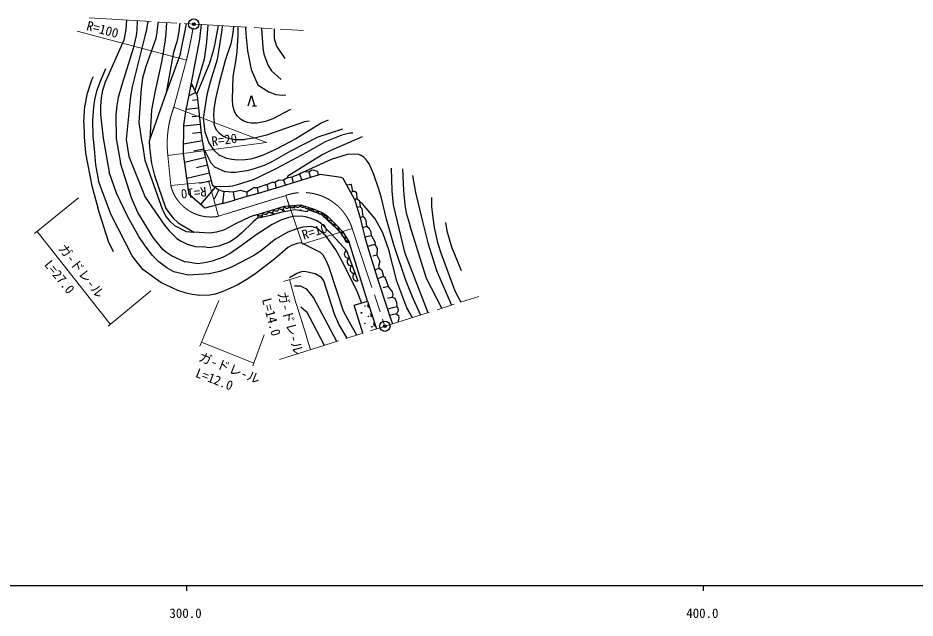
# Model space of a CAD drawing. Units: millimetres, scale not verified. Extents: x 40000 to 680000, y 20000 to 380000.
# Drawn here: x 335419 to 508997, y 198715 to 314875 of the extents above; entities that cross this region are included whole.
import ezdxf
from ezdxf.enums import TextEntityAlignment as Align

# ---------------------------------------------------------------- set-up
doc = ezdxf.new("R2010")
doc.units = ezdxf.units.MM
doc.header["$LTSCALE"] = 1000
doc.header["$PDMODE"] = 32
doc.header["$PDSIZE"] = 500
doc.linetypes.add('CHAIN', pattern=[18.5, 12, -1.5, 3.5, -1.5])
for name, color, linetype, lineweight in [('M-BGD', 7, 'Continuous', 25), ('M-BMK', 2, 'CHAIN', 13), ('M-BMK-SRVR', 3, 'Continuous', 25), ('M-STR-HTXT', 7, 'Continuous', 13), ('M-TTL-BAND', 7, 'Continuous', 25)]:
    doc.layers.add(name, color=color, linetype=linetype, lineweight=lineweight)
doc.layers.add('M-OTRS', color=6, linetype='Continuous')
doc.styles.add('ＭＳ ゴシック', font='')
doc.styles.get('ＭＳ ゴシック').set_extended_font_data('MS Gothic')

# ---------------------------------------------------------------- blocks, each defined once
blk = doc.blocks.new('BUHIN1')
at = {"layer": 'M-BGD'}
blk.add_lwpolyline([(-783, 24), (-730, -158), (-641, -314), (-493, -491), (-324, -590), (-141, -654), (101, -662), (287, -608), (462, -520), (620, -352), (715, -202), (783, -24)], dxfattribs=at)
blk = doc.blocks.new('BUHIN8')
at = {"layer": 'M-BGD'}
blk.add_lwpolyline([(-48, -540), (80, -511), (191, -455), (319, -360), (394, -247), (446, -124), (461, 43), (432, 174), (378, 298), (268, 414), (168, 486), (48, 540)], dxfattribs=at)
blk = doc.blocks.new('BUHIN9')
at = {"layer": 'M-BGD'}
blk.add_lwpolyline([(-156, -500), (-29, -498), (87, -469), (227, -405), (322, -314), (396, -208), (444, -53), (443, 76), (418, 204), (338, 336), (258, 424), (156, 500)], dxfattribs=at)
blk = doc.blocks.new('BUHIN10')
at = {"layer": 'M-BGD'}
blk.add_lwpolyline([(-273, -324), (-178, -362), (-82, -376), (42, -373), (141, -335), (229, -279), (314, -179), (354, -83), (375, 21), (357, 144), (326, 235), (273, 324)], dxfattribs=at)
blk = doc.blocks.new('BUHIN11')
at = {"layer": 'M-BGD'}
blk.add_lwpolyline([(-360, -361), (-250, -417), (-136, -444), (13, -452), (136, -416), (247, -358), (359, -246), (416, -134), (452, -12), (443, 138), (414, 249), (360, 361)], dxfattribs=at)
blk = doc.blocks.new('BUHIN13')
at = {"layer": 'M-BGD'}
blk.add_lwpolyline([(-478, -206), (-395, -300), (-297, -369), (-159, -434), (-29, -446), (99, -433), (247, -370), (344, -285), (424, -183), (472, -38), (487, 79), (478, 206)], dxfattribs=at)
blk = doc.blocks.new('BUHIN14')
at = {"layer": 'M-BGD'}
blk.add_lwpolyline([(-498, -184), (-419, -284), (-323, -360), (-186, -433), (-54, -453), (77, -447), (231, -390), (335, -310), (422, -209), (479, -64), (501, 54), (498, 184)], dxfattribs=at)
blk = doc.blocks.new('BUHIN15')
at = {"layer": 'M-BGD'}
blk.add_lwpolyline([(-578, -94), (-513, -220), (-425, -321), (-292, -430), (-153, -479), (-11, -500), (169, -471), (297, -405), (413, -315), (505, -170), (553, -46), (578, 94)], dxfattribs=at)
blk = doc.blocks.new('BUHIN16')
at = {"layer": 'M-BGD'}
blk.add_lwpolyline([(-249, 18), (-267, -231), (231, -267), (249, -18)], dxfattribs=at)

msp = doc.modelspace()

# ---------------------------------------------------------------- linework, layer by layer
at = {"layer": 'M-BGD'}
for p, q in [((356449, 314448), (356288, 312658)), ((358494, 314327), (358404, 312491)), ((360519, 314208), (360254, 312322)), ((356288, 312658), (356188, 311907)), ((358404, 312491), (358307, 311473)), ((362515, 313817), (362263, 312208)), ((362520, 314090), (362515, 313817)), ((364176, 313993), (364032, 312011)), ((366719, 313843), (366497, 311875)), ((366857, 307970), (368033, 313765)), ((370894, 313597), (370551, 310764)), ((372155, 313523), (371922, 310161)), ((374166, 313404), (373531, 309909)), ((374871, 312520), (373964, 306835)), ((374953, 313358), (374871, 312520)), ((377143, 313229), (376916, 311522)), ((378015, 311453), (378053, 313175)), ((379459, 313092), (379538, 311709)), ((382517, 312912), (382777, 309064)), ((384974, 312767), (385008, 310906)), ((356188, 311907), (355934, 310566)), ((359969, 311328), (357522, 301532)), ((358307, 311473), (357743, 308950)), ((360254, 312322), (359969, 311328)), ((362089, 310895), (360188, 305494)), ((362263, 312208), (362089, 310895)), ((364032, 312011), (363885, 310618)), ((366497, 311875), (366165, 310238)), ((370551, 310764), (368003, 297619)), ((376916, 311522), (376584, 309886)), ((377831, 308345), (378015, 311453)), ((379538, 311709), (379838, 308499)), ((385008, 310906), (385424, 309438)), ((355934, 310566), (352292, 302418)), ((363885, 310618), (363282, 306649)), ((366165, 310238), (365515, 308224)), ((371922, 310161), (371446, 306864)), ((373531, 309909), (373119, 308246)), ((376584, 309886), (375545, 306663)), ((382777, 309064), (383003, 307888)), ((385424, 309438), (387055, 307044)), ((357743, 308950), (355510, 301914)), ((366857, 307970), (364094, 300391)), ((365515, 308224), (364143, 300767)), ((373119, 308246), (372393, 305935)), ((377582, 306469), (377831, 308345)), ((379838, 308499), (380543, 304892)), ((383003, 307888), (383555, 306286)), ((363282, 306649), (362001, 300745)), ((371446, 306864), (369653, 300766)), ((372393, 305935), (369998, 300043)), ((373964, 306835), (372614, 302430)), ((375545, 306663), (374279, 302018)), ((377075, 303518), (377582, 306469)), ((383555, 306286), (383910, 305514)), ((383910, 305514), (384480, 304636)), ((352373, 305042), (351353, 302542)), ((360188, 305494), (359540, 303212)), ((380543, 304892), (381813, 301913)), ((384480, 304636), (386319, 302940)), ((349637, 302846), (348727, 300026)), ((349952, 303492), (349637, 302846)), ((351353, 302542), (350649, 300687)), ((352292, 302418), (351773, 300806)), ((359540, 303212), (359239, 301227)), ((368913, 302312), (370124, 299781)), ((372614, 302430), (371943, 299960)), ((376905, 299072), (377075, 303518)), ((350649, 300687), (350237, 299024)), ((351773, 300806), (351546, 299384)), ((355510, 301914), (354838, 299443)), ((357522, 301532), (357165, 299707)), ((359239, 301227), (358822, 294637)), ((364094, 300391), (360915, 291418)), ((362001, 300745), (361287, 297097)), ((364143, 300767), (364094, 300391)), ((369821, 300414), (368414, 299741)), ((369215, 301679), (368981, 301567)), ((374279, 302018), (373637, 299201)), ((381813, 301913), (384012, 300534)), ((385356, 300012), (384012, 300534)), ((348727, 300026), (348373, 297933)), ((350237, 299024), (350010, 297602)), ((351546, 299384), (351401, 297723)), ((354838, 299443), (354559, 297914)), ((357165, 299707), (356364, 291372)), ((370206, 298995), (369218, 298891)), ((370124, 299781), (370951, 291918)), ((371943, 299960), (371264, 295428)), ((373637, 299201), (373335, 297216)), ((377023, 297949), (376905, 299072)), ((386563, 299890), (385356, 300012)), ((387258, 299951), (386563, 299890)), ((348165, 294638), (348373, 297933)), ((350010, 297602), (349822, 295030)), ((351401, 297723), (351389, 296197)), ((354559, 297914), (354389, 296065)), ((361287, 297097), (360915, 291418)), ((367502, 294133), (368003, 297619)), ((370372, 297422), (367938, 297166)), ((373335, 297216), (373240, 295930)), ((377274, 296960), (377023, 297949)), ((377602, 296268), (377274, 296960)), ((380799, 297835), (381599, 297835)), ((388143, 297121), (384733, 295321)), ((351389, 296197), (351890, 291622)), ((354389, 296065), (354435, 291514)), ((370537, 295850), (369122, 295701)), ((371264, 295428), (371611, 292861)), ((373240, 295930), (373414, 294647)), ((377927, 295842), (377602, 296268)), ((378468, 295313), (377927, 295842)), ((379142, 294917), (378468, 295313)), ((384733, 295321), (383292, 294824)), ((348165, 294638), (348219, 291882)), ((349822, 295030), (349905, 291925)), ((358822, 294637), (359311, 291134)), ((367449, 288563), (367502, 294133)), ((370703, 294277), (367500, 293940)), ((373447, 294031), (373414, 294647)), ((373830, 293178), (373447, 294031)), ((379867, 294630), (379142, 294917)), ((380538, 294502), (379867, 294630)), ((381609, 294513), (380538, 294502)), ((383292, 294824), (381609, 294513)), ((390843, 294738), (383479, 292202)), ((394219, 294557), (389189, 291482)), ((391780, 294881), (390843, 294738)), ((395473, 295078), (394219, 294557)), ((348219, 291882), (348519, 288671)), ((349905, 291925), (350197, 289518)), ((351890, 291622), (353079, 285047)), ((370868, 292705), (369177, 292527)), ((370951, 291918), (371546, 288631)), ((371611, 292861), (372355, 290700)), ((374426, 292488), (373830, 293178)), ((375047, 291986), (374426, 292488)), ((375653, 291722), (375047, 291986)), ((375653, 291722), (377330, 291340)), ((381422, 291673), (379249, 291333)), ((383479, 292202), (381422, 291673)), ((393470, 291792), (388142, 289062)), ((398221, 293338), (393470, 291792)), ((398072, 292212), (394844, 290922)), ((402037, 291877), (395958, 289246)), ((399647, 292576), (398072, 292212)), ((400183, 292581), (399647, 292576)), ((354435, 291514), (355258, 286783)), ((356364, 291372), (356878, 288057)), ((359311, 291134), (359507, 290306)), ((359507, 290306), (359992, 287339)), ((360915, 291418), (360785, 291014)), ((360785, 291014), (360850, 289784)), ((371099, 291096), (367467, 290439)), ((372355, 290700), (373280, 289317)), ((377330, 291340), (379249, 291333)), ((389189, 291482), (385407, 289463)), ((394844, 290922), (391277, 288798)), ((348519, 288671), (349705, 282364)), ((350197, 289518), (350441, 286468)), ((360850, 289784), (361283, 286709)), ((368085, 283857), (367449, 288563)), ((371397, 289453), (369424, 289096)), ((371546, 288631), (372997, 282593)), ((372823, 286742), (371648, 289113)), ((374333, 288336), (373280, 289317)), ((375812, 287682), (374333, 288336)), ((382848, 288313), (381567, 287872)), ((385407, 289463), (382848, 288313)), ((388142, 289062), (384548, 287018)), ((391277, 288798), (385444, 285715)), ((394280, 288400), (387654, 284238)), ((395958, 289246), (394280, 288400)), ((399099, 288447), (396029, 287479)), ((400598, 288515), (399099, 288447)), ((401348, 288416), (400598, 288515)), ((401859, 288233), (401348, 288416)), ((402317, 287943), (401859, 288233)), ((350441, 286468), (351008, 283260)), ((357386, 280083), (355258, 286783)), ((356878, 288057), (360036, 280190)), ((359992, 287339), (363379, 277760)), ((361283, 286709), (361815, 284384)), ((371727, 287876), (367674, 286901)), ((373526, 285999), (372823, 286742)), ((376778, 287477), (375812, 287682)), ((377984, 287356), (376778, 287477)), ((379403, 287395), (377984, 287356)), ((380418, 287566), (379403, 287395)), ((381567, 287872), (380418, 287566)), ((384548, 287018), (383082, 286334)), ((396029, 287479), (390218, 284852)), ((402885, 287333), (402317, 287943)), ((403401, 286615), (402885, 287333)), ((404278, 284589), (403401, 286615)), ((354485, 280965), (353079, 285047)), ((372453, 284857), (368092, 283809)), ((372090, 286367), (369986, 285861)), ((375544, 285082), (373526, 285999)), ((376670, 284933), (375544, 285082)), ((377473, 284940), (376670, 284933)), ((379692, 285257), (377473, 284940)), ((380920, 285590), (379692, 285257)), ((383082, 286334), (380920, 285590)), ((385444, 285715), (381927, 283966)), ((390218, 284852), (389926, 284662)), ((391690, 285000), (390785, 285109)), ((392195, 285353), (391690, 285000)), ((391690, 285000), (392048, 283959)), ((392623, 285411), (392195, 285353)), ((393348, 285124), (392623, 285411)), ((393348, 285124), (393489, 284455)), ((407613, 285826), (407790, 281410)), ((409809, 285688), (410012, 281459)), ((353429, 276751), (351008, 283260)), ((361815, 284384), (364020, 277980)), ((368544, 280702), (368085, 283857)), ((372816, 283348), (370566, 282807)), ((380914, 283529), (377844, 282561)), ((381927, 283966), (380914, 283529)), ((383547, 282644), (384639, 283110)), ((384639, 283110), (385095, 283088)), ((385095, 283088), (385875, 283515)), ((385095, 283088), (385401, 281939)), ((390340, 283461), (385401, 281939)), ((385875, 283515), (386832, 283506)), ((387416, 283887), (386832, 283506)), ((386832, 283506), (387182, 282488)), ((387654, 284238), (387416, 283887)), ((388432, 284057), (387416, 283887)), ((389926, 284662), (388432, 284057)), ((388432, 284057), (388681, 282950)), ((389926, 284662), (390340, 283461)), ((392048, 283959), (390340, 283461)), ((393489, 284455), (392048, 283959)), ((393889, 284593), (393489, 284455)), ((397938, 284018), (393889, 284593)), ((398368, 283808), (397938, 284018)), ((399841, 281091), (398368, 283808)), ((405270, 281707), (404278, 284589)), ((411777, 284395), (412372, 281108)), ((349705, 282364), (350898, 278118)), ((373564, 282117), (370770, 278791)), ((372997, 282593), (374131, 281641)), ((374315, 281584), (373378, 279777)), ((375652, 282165), (373563, 282251)), ((374131, 281641), (375233, 281304)), ((375233, 281304), (375007, 278975)), ((377082, 281135), (375233, 281304)), ((376936, 282338), (375652, 282165)), ((377844, 282561), (376936, 282338)), ((378498, 281442), (377082, 281135)), ((379679, 281133), (378498, 281442)), ((381090, 281977), (379679, 281133)), ((381706, 282010), (381090, 281977)), ((383547, 282644), (381706, 282010)), ((381706, 282010), (381903, 280914)), ((383852, 281496), (381903, 280914)), ((383547, 282644), (383852, 281496)), ((385401, 281939), (383852, 281496)), ((399933, 282645), (399067, 282518)), ((400214, 281309), (399841, 281091)), ((400214, 281309), (399933, 282645)), ((400589, 281259), (400214, 281309)), ((400967, 280941), (400589, 281259)), ((405687, 280239), (405270, 281707)), ((407790, 281410), (408004, 278708)), ((410012, 281459), (410254, 278677)), ((356699, 276354), (354485, 280965)), ((358646, 277204), (357386, 280083)), ((360036, 280190), (363784, 274764)), ((371596, 278081), (368544, 280702)), ((375007, 278975), (377338, 279611)), ((377082, 281135), (377338, 279611)), ((379687, 280330), (377338, 279611)), ((379679, 281133), (379687, 280330)), ((381903, 280914), (379687, 280330)), ((400549, 279813), (399841, 281091)), ((401085, 279818), (400549, 279813)), ((400549, 279813), (401630, 276156)), ((401085, 279818), (400967, 280941)), ((401491, 279420), (401085, 279818)), ((406719, 275938), (405687, 280239)), ((412372, 281108), (413686, 275471)), ((415408, 280094), (415451, 278407)), ((352971, 271578), (350898, 278118)), ((363379, 277760), (364115, 276401)), ((364020, 277980), (365457, 276146)), ((375007, 278975), (371596, 278081)), ((381783, 276843), (386962, 278447)), ((389084, 277746), (386224, 277208)), ((386962, 278447), (390092, 278719)), ((391364, 277366), (389084, 277746)), ((390092, 278719), (392509, 277939)), ((392509, 277939), (394391, 277155)), ((401609, 278297), (401040, 278152)), ((402112, 278918), (401491, 279420)), ((401491, 279420), (401609, 278297)), ((401609, 278297), (401987, 277979)), ((401987, 277979), (402163, 276428)), ((404550, 275997), (402112, 278918)), ((408004, 278708), (410184, 269519)), ((410254, 278677), (410510, 277153)), ((415451, 278407), (415601, 276668)), ((357497, 268839), (353429, 276751)), ((358798, 272600), (356699, 276354)), ((361558, 272386), (358646, 277204)), ((364115, 276401), (364739, 275631)), ((365457, 276146), (366403, 275219)), ((380342, 276347), (377490, 275007)), ((381783, 276843), (380342, 276347)), ((381895, 276255), (380860, 275361)), ((381951, 276095), (381783, 276843)), ((384275, 276627), (381951, 276095)), ((386224, 277208), (384275, 276627)), ((387813, 276233), (386293, 275710)), ((388641, 276429), (387813, 276233)), ((390220, 276525), (388641, 276429)), ((391079, 276372), (390220, 276525)), ((392179, 276035), (391079, 276372)), ((391600, 277716), (391364, 277366)), ((391600, 277716), (391364, 277366)), ((394153, 276805), (391600, 277716)), ((393228, 275590), (392179, 276035)), ((395478, 275559), (394153, 276805)), ((394391, 277155), (395335, 276495)), ((395335, 276495), (396821, 275037)), ((402163, 276428), (401630, 276156)), ((401630, 276156), (402104, 274259)), ((402541, 276111), (402163, 276428)), ((402814, 275578), (402541, 276111)), ((406023, 273280), (404550, 275997)), ((410510, 277153), (411312, 274564)), ((415601, 276668), (415973, 274289)), ((363784, 274764), (364705, 273650)), ((364739, 275631), (365686, 274703)), ((365686, 274703), (367973, 273521)), ((366403, 275219), (369446, 273402)), ((377490, 275007), (375387, 273835)), ((380860, 275361), (378712, 273279)), ((384614, 274863), (381527, 272905)), ((386293, 275710), (384614, 274863)), ((390509, 274386), (389360, 274080)), ((392168, 274509), (390509, 274386)), ((393269, 274172), (392168, 274509)), ((394116, 275090), (393228, 275590)), ((395963, 273121), (394116, 275090)), ((397829, 273414), (395478, 275559)), ((396821, 275037), (398256, 273471)), ((402904, 274534), (402104, 274259)), ((402104, 274259), (402550, 272443)), ((402904, 274534), (402814, 275578)), ((403418, 274085), (402904, 274534)), ((408161, 270971), (406719, 275938)), ((414437, 264447), (411312, 274564)), ((413686, 275471), (414744, 271358)), ((415973, 274289), (416617, 271377)), ((418132, 275301), (418416, 273697)), ((359912, 270925), (358798, 272600)), ((364705, 273650), (366192, 272191)), ((367973, 273521), (369446, 273402)), ((372555, 273217), (369446, 273402)), ((373838, 273391), (372555, 273217)), ((375387, 273835), (373838, 273391)), ((378712, 273279), (377677, 272385)), ((381527, 272905), (378604, 270734)), ((387627, 273393), (385231, 272031)), ((389360, 274080), (387627, 273393)), ((395008, 272693), (393269, 274172)), ((395215, 272424), (395008, 272693)), ((396227, 272862), (395963, 273121)), ((398961, 269864), (396227, 272862)), ((398835, 271790), (397829, 273414)), ((398835, 271790), (397829, 273414)), ((398256, 273471), (399481, 271475)), ((403806, 272696), (402550, 272443)), ((403746, 273392), (403418, 274085)), ((403806, 272696), (403746, 273392)), ((403806, 272696), (404515, 271418)), ((407153, 269998), (406023, 273280)), ((418416, 273697), (419303, 270600)), ((353928, 269580), (352971, 271578)), ((361405, 268931), (359912, 270925)), ((363428, 270075), (361558, 272386)), ((366192, 272191), (366893, 271716)), ((366893, 271716), (368184, 271087)), ((368184, 271087), (369688, 270619)), ((376454, 271516), (374320, 270692)), ((377677, 272385), (376454, 271516)), ((385231, 272031), (382415, 269808)), ((388321, 270856), (387656, 270448)), ((389443, 271242), (388321, 270856)), ((390218, 271330), (389443, 271242)), ((393984, 269494), (390218, 271330)), ((396951, 269978), (395215, 272424)), ((399481, 271475), (398835, 271790)), ((403047, 260077), (399481, 271475)), ((402550, 272443), (403077, 270654)), ((404465, 271042), (403077, 270654)), ((404515, 271418), (404465, 271042)), ((404465, 271042), (404928, 270217)), ((410397, 264219), (408161, 270971)), ((414744, 271358), (416403, 266019)), ((416617, 271377), (417282, 269188)), ((363942, 269626), (363428, 270075)), ((365100, 268860), (363942, 269626)), ((369688, 270619), (371322, 270555)), ((372448, 270406), (371322, 270555)), ((374320, 270692), (372448, 270406)), ((376502, 269294), (374984, 268503)), ((378604, 270734), (376502, 269294)), ((382415, 269808), (381191, 268938)), ((387656, 270448), (385108, 268228)), ((394445, 268935), (393984, 269494)), ((398369, 267421), (396951, 269978)), ((398961, 269864), (401161, 263994)), ((403077, 270654), (404487, 266036)), ((404928, 270217), (404834, 268931)), ((408712, 263908), (407153, 269998)), ((410184, 269519), (414738, 257841)), ((417282, 269188), (419923, 262038)), ((419303, 270600), (421169, 265959)), ((359584, 266155), (357497, 268839)), ((362649, 267658), (361405, 268931)), ((364214, 266496), (362649, 267658)), ((367763, 267628), (365100, 268860)), ((367923, 267683), (367763, 267628)), ((370203, 267304), (367923, 267683)), ((371915, 267536), (370203, 267304)), ((372982, 267813), (371915, 267536)), ((374984, 268503), (372982, 267813)), ((381191, 268938), (377009, 266782)), ((385108, 268228), (381281, 265298)), ((395099, 267817), (394445, 268935)), ((395620, 266564), (395099, 267817)), ((401074, 261905), (398369, 267421)), ((404834, 268931), (404086, 268762)), ((404834, 268931), (405408, 267786)), ((405408, 267786), (405203, 266819)), ((363036, 263673), (359584, 266155)), ((365560, 265705), (364214, 266496)), ((368378, 265063), (365560, 265705)), ((374475, 265820), (372391, 265371)), ((376076, 266371), (374475, 265820)), ((377009, 266782), (376076, 266371)), ((390274, 265708), (389392, 265405)), ((390861, 265821), (390274, 265708)), ((392900, 265359), (390861, 265821)), ((398434, 258131), (395620, 266564)), ((405341, 266419), (404487, 266036)), ((404487, 266036), (404959, 264407)), ((405203, 266819), (405341, 266419)), ((405341, 266419), (405826, 266049)), ((405826, 266049), (406160, 264821)), ((416403, 266019), (419295, 259283)), ((372391, 265371), (368378, 265063)), ((379605, 264184), (377821, 263122)), ((381281, 265298), (379605, 264184)), ((389392, 265405), (387983, 264581)), ((394140, 264622), (392900, 265359)), ((394628, 263984), (394140, 264622)), ((396673, 257525), (394628, 263984)), ((406160, 264821), (404959, 264407)), ((404959, 264407), (406891, 258536)), ((406538, 264503), (406160, 264821)), ((407089, 262902), (406538, 264503)), ((410665, 258760), (408712, 263908)), ((411687, 260993), (410397, 264219)), ((417466, 258704), (414437, 264447)), ((366344, 262125), (363036, 263673)), ((367956, 261606), (366344, 262125)), ((377821, 263122), (374943, 261862)), ((390140, 262976), (388899, 262964)), ((390705, 262633), (390140, 262976)), ((391323, 262399), (390705, 262633)), ((392598, 260777), (391323, 262399)), ((407089, 262902), (406101, 262652)), ((407903, 261839), (407089, 262902)), ((369218, 261323), (367956, 261606)), ((370531, 261149), (369218, 261323)), ((372565, 261223), (370531, 261149)), ((373581, 261393), (372565, 261223)), ((374943, 261862), (373581, 261393)), ((397096, 252257), (392598, 260777)), ((401899, 259772), (401074, 261905)), ((407885, 260848), (406897, 260597)), ((407885, 260848), (407988, 261331)), ((407885, 260848), (408316, 260638)), ((407988, 261331), (407903, 261839)), ((408316, 260638), (408672, 259865)), ((413315, 257390), (411687, 260993)), ((419923, 262038), (421119, 259860)), ((391125, 258032), (390174, 258860)), ((400458, 259275), (403047, 260077)), ((402145, 253855), (400458, 259275)), ((403047, 260077), (404810, 254699)), ((408708, 258982), (406891, 258536)), ((408672, 259865), (408708, 258982)), ((408708, 258982), (408898, 258689)), ((408898, 258689), (408956, 258262)), ((411771, 256902), (410665, 258760)), ((391369, 257847), (391125, 258032)), ((392568, 255663), (391369, 257847)), ((397523, 255578), (396673, 257525)), ((399281, 256452), (398434, 258131)), ((406891, 258536), (407332, 257254)), ((408641, 257616), (407332, 257254)), ((407332, 257254), (407878, 255670)), ((408956, 258262), (408641, 257616)), ((408641, 257616), (409019, 257298)), ((409019, 257298), (409104, 256790)), ((394713, 251503), (392568, 255663)), ((399149, 252907), (397523, 255578)), ((400992, 253490), (399281, 256452)), ((409104, 256790), (408895, 255991))]:
    msp.add_line(p, q, dxfattribs=at)
for points in [[(379994, 297835), (380604, 299830), (381214, 297835)], [(394391, 277155), (394351, 277022), (394343, 276890), (394362, 276722), (394426, 276593), (394512, 276480), (394659, 276377), (394794, 276335), (394938, 276319), (395102, 276358), (395221, 276412), (395335, 276495)]]:
    msp.add_lwpolyline(points, dxfattribs=at)
for centre, radius in [((369436, 313683), 22.5), ((386774, 277604), 150), ((388800, 278231), 150), ((384747, 276976), 150), ((398089, 273335), 150), ((402568, 259131), 50), ((401890, 257792), 50), ((403229, 257115), 50), ((402551, 255777), 50), ((403889, 255099), 50)]:
    msp.add_circle(centre, radius, dxfattribs=at)
for centre, start, end in [((392154, 278159), 203.83951, 300.42051), ((382721, 276349), 342.74153, 223.02935), ((390127, 277532), 5.95058, 155.14985), ((393481, 277459), 129.77202, 4.9893), ((394807, 276760), 110.44355, 359.54635)]:
    msp.add_arc(centre, 150, start, end, dxfattribs=at)
at = {"layer": 'M-BMK'}
for p, q in [((349193, 314875), (390697, 312430)), ((365594, 297595), (368021, 306669)), ((364427, 288239), (364993, 282434)), ((364427, 288239), (364993, 282434)), ((374210, 276474), (387236, 280512)), ((387236, 280512), (374210, 276474)), ((400097, 274105), (406420, 255208)), ((385996, 248744), (424592, 260960))]:
    msp.add_line(p, q, dxfattribs=at)
for centre, radius, start, end in [((270767, 329942), 100000, 346.5423, 350.21304), ((384298, 290513), 20000, 159.25995, 186.52838), ((372762, 284342), 8000, 193.79706, 280.42346), ((390565, 271082), 10000, 17.59436, 109.44696)]:
    msp.add_arc(centre, radius, start, end, dxfattribs=at)
at = {"layer": 'M-BMK-SRVR'}
for centre in [(369436, 313684), (406420, 255208)]:
    msp.add_circle(centre, 1000, dxfattribs=at)
at = {"layer": 'M-OTRS'}
for p in [(369436, 313684), (406420, 255208)]:
    msp.add_point(p, dxfattribs=at)
at = {"layer": 'M-STR-HTXT'}
for p, q in [((368021, 306669), (346893, 312320)), ((365594, 297595), (383520, 290784)), ((383520, 290784), (364427, 288239)), ((364993, 282434), (372349, 283176)), ((372349, 283176), (374210, 276474)), ((338630, 273178), (347104, 280035)), ((387236, 280512), (390488, 271065)), ((387236, 280512), (387925, 278510)), ((388256, 277549), (388641, 276429)), ((353290, 255596), (339136, 273531)), ((390488, 271065), (400097, 274105)), ((390149, 264908), (386784, 263879)), ((387931, 264230), (388321, 262797)), ((388321, 262797), (389208, 259700)), ((361116, 262043), (352864, 255245)), ((370601, 251323), (374257, 260190)), ((389208, 259700), (389318, 259379)), ((389318, 259379), (391170, 253481)), ((383053, 253518), (380867, 247516)), ((391170, 253481), (391281, 253160)), ((381071, 248076), (370917, 252087)), ((391281, 253160), (392052, 250661))]:
    msp.add_line(p, q, dxfattribs=at)
at = {"layer": 'M-TTL-BAND'}
for p, q in [((40000, 205000), (579000, 205000)), ((368000, 205000), (368000, 204000)), ((468000, 205000), (468000, 204000))]:
    msp.add_line(p, q, dxfattribs=at)

# ---------------------------------------------------------------- block references
at = {"rotation": 292.27978}
for name, p in [('BUHIN8', (384372, 277645)), ('BUHIN8', (385408, 277966)), ('BUHIN8', (386444, 278287)), ('BUHIN9', (387484, 278492)), ('BUHIN9', (388527, 278583)), ('BUHIN9', (389570, 278674)), ('BUHIN10', (390495, 278589)), ('BUHIN10', (391301, 278329)), ('BUHIN10', (392106, 278069)), ('BUHIN11', (392980, 277743)), ('BUHIN11', (393921, 277351)), ('BUHIN8', (382301, 277004)), ('BUHIN8', (383337, 277325)), ('BUHIN13', (395706, 276130)), ('BUHIN13', (396450, 275401)), ('BUHIN14', (397180, 274646)), ('BUHIN14', (397898, 273862)), ('BUHIN15', (398562, 272972)), ('BUHIN15', (399175, 271974)), ('BUHIN1', (399236, 269130)), ('BUHIN1', (399786, 267663)), ('BUHIN1', (400336, 266195)), ('BUHIN1', (400886, 264728)), ('BUHIN16', (403341, 259181)), ('BUHIN16', (403928, 257388)), ('BUHIN16', (404516, 255595))]:
    msp.add_blockref(name, p, dxfattribs=at)

# ---------------------------------------------------------------- texts
at = {"layer": 'M-STR-HTXT', "style": 'ＭＳ ゴシック'}
for s, rotation, p in [('R=100', 345.1, (348416, 312041)), ('R=20', 7.8, (373076, 289514)), ('R=10', 186.127, (371751, 282736)), ('R=10', 17.5, (390867, 271411)), ('ガ-ドレ-ル', 308.4, (342671, 269905)), ('L=27.0', 308.9, (339977, 266751)), ('L=14.0', 285, (382084, 260241)), ('ガ-ドレ-ル', 285, (385091, 261489)), ('ガ-ドレ-ル', 338.7, (369997, 248040)), ('L=12.0', 339, (369429, 244919))]:
    msp.add_text(s, height=1833, rotation=rotation, dxfattribs=at).set_placement(p, align=Align.BOTTOM_LEFT)
at = {"layer": 'M-TTL-BAND', "style": 'ＭＳ ゴシック'}
for s, p in [('300.0', (367844, 198195)), ('400.0', (467844, 198195))]:
    msp.add_text(s, height=1833, dxfattribs=at).set_placement(p, align=Align.BOTTOM_CENTER)

doc.saveas('drawing.dxf')
